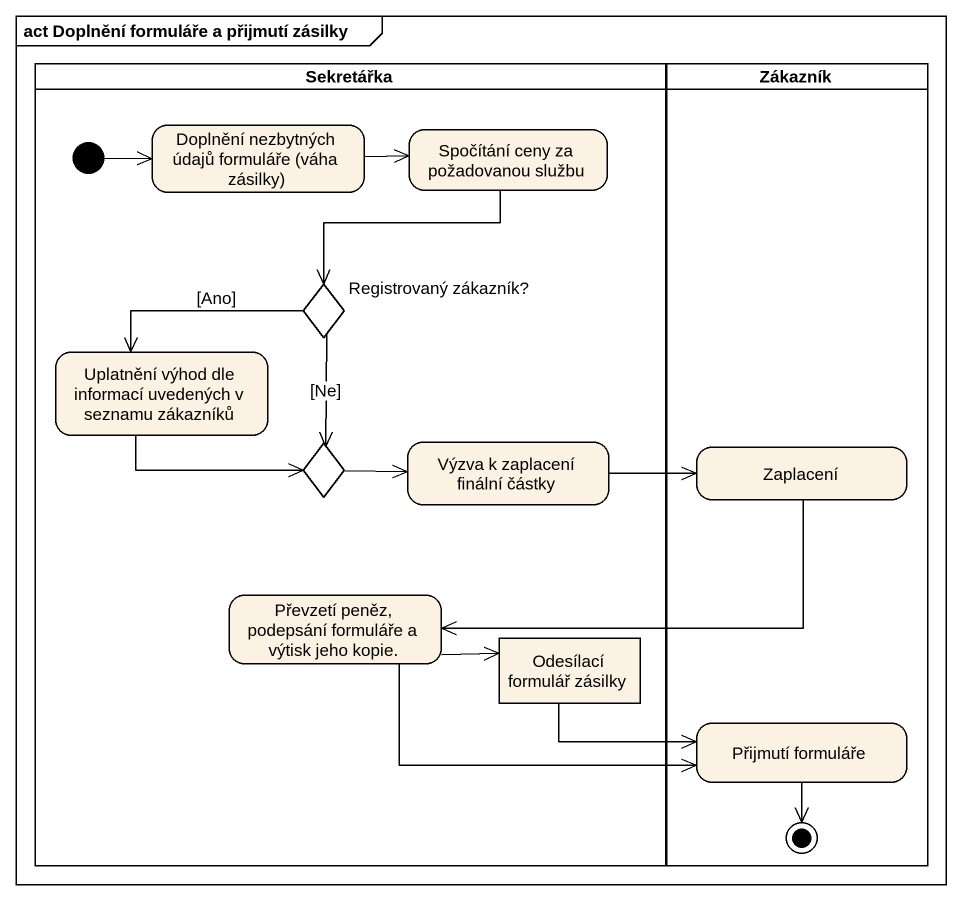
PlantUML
@startuml
mainframe act Doplnění formuláře a přijmutí zásilky
hide empty description
state Sekretářka <<partition>> {
  state "Doplnění nezbytných údajů formuláře (váha zásilky)" as Doplnění_nezbytných_údajů
  state "Spočítání ceny za požadovanou službu" as Spočítání_ceny_za
  state "Registrovaný zákazník?" as Registrovaný_zákazník <<choice>>
  state "Uplatnění výhod dle informací uvedených v seznamu zákazníků" as Uplatnění_výhod_dle
  state choice1 <<choice>>
  state "Výzva k zaplacení finální částky" as Výzva_k_zaplacení_finální
  state "Převzetí peněz, podepsání formuláře a výtisk jeho kopie." as Převzetí_peněz_podepsání
  state "Odesílací formulář zásilky" as Odesílací_formulář_zásilky <<object>>
  [*] -right-> Doplnění_nezbytných_údajů
}
state Zákazník <<partition>> {
  state Zaplacení
  state "Přijmutí formuláře" as Přijmutí_formuláře
  Přijmutí_formuláře --> [*]
}
Doplnění_nezbytných_údajů -right-> Spočítání_ceny_za
Spočítání_ceny_za --> Registrovaný_zákazník
Registrovaný_zákazník -left-> Uplatnění_výhod_dle : [Ano]
Registrovaný_zákazník --> choice1 : [Ne]
Uplatnění_výhod_dle -right-> choice1
choice1 -right-> Výzva_k_zaplacení_finální
Výzva_k_zaplacení_finální -right-> Zaplacení
Zaplacení -left-> Převzetí_peněz_podepsání
Převzetí_peněz_podepsání -right-> Odesílací_formulář_zásilky
Převzetí_peněz_podepsání -right-> Přijmutí_formuláře
Odesílací_formulář_zásilky -right-> Přijmutí_formuláře
@enduml
